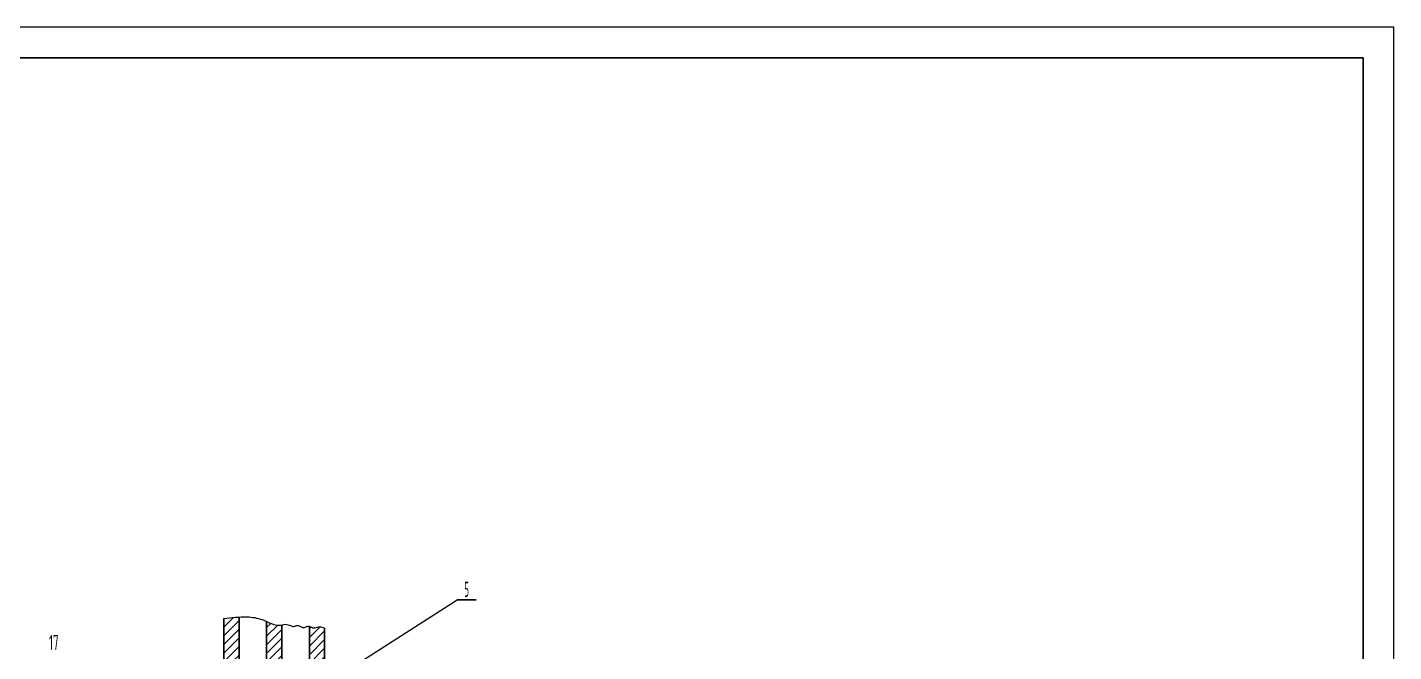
# Model space of a CAD drawing. Header units: millimetres. Extents: x 0 to 4200, y 0 to 2970.
# Drawn here: x 1964 to 4200, y 1948 to 2970 of the extents above; entities that cross this region are included whole.
import ezdxf
from ezdxf.enums import TextEntityAlignment as Align

# ---------------------------------------------------------------- set-up
doc = ezdxf.new("R2010")
doc.units = ezdxf.units.MM
doc.header["$LTSCALE"] = 100
doc.layers.get('0').update_dxf_attribs({"lineweight": 30})
for name, color, linetype, lineweight in [('01', 7, 'Continuous', 30), ('02', 1, 'Continuous', 13), ('02C', 3, 'Continuous', 13), ('11', 3, 'Continuous', 13)]:
    doc.layers.add(name, color=color, linetype=linetype, lineweight=lineweight)
doc.styles.get("Standard").update_dxf_attribs({"font": 'isocp', "width": 0.707, "bigfont": 'intecad.shx'})
pattern_1 = [(45, (-392.055, -24.336), (-7.071068, 7.071068), [])]

# ---------------------------------------------------------------- blocks, each defined once
blk = doc.blocks.new('*U19')
at = {"layer": '01'}
for points in [[(415, 292), (25, 292)], [(415, 5), (415, 292)]]:
    blk.add_lwpolyline(points, dxfattribs=at)
at = {"layer": '02'}
for points in [[(420, 297), (0, 297)], [(420, 0), (420, 297)]]:
    blk.add_lwpolyline(points, dxfattribs=at)

msp = doc.modelspace()

# ---------------------------------------------------------------- hatches: boundary and pattern name
at = {"layer": '02', "ltscale": 2.5}
h = msp.add_hatch(dxfattribs=at)
h.set_pattern_fill('_USER', color=256, scale=10, angle=45, style=0, pattern_type=0)
h.set_pattern_definition(pattern_1)
edge = h.paths.add_edge_path()
edge.add_spline(control_points=[(2310.43, 2005.13), (2302.06, 2004.55), (2293.75, 2003.34), (2285.43, 2002.5)], knot_values=[34.2405354, 34.2405354, 34.2405354, 34.2405354, 59.3686628, 59.3686628, 59.3686628, 59.3686628], degree=3, periodic=0)
edge.add_line((2285.43, 2002.5), (2285.43, 1691.96))
edge.add_line((2285.43, 1691.96), (2288.43, 1688.96))
edge.add_line((2288.43, 1688.96), (2307.43, 1688.96))
edge.add_line((2307.43, 1688.96), (2310.43, 1691.96))
edge.add_line((2310.43, 1691.96), (2310.43, 2005.13))
h.paths.add_polyline_path([(2310.43, 1590.96), (2307.43, 1593.96), (2288.43, 1593.96), (2285.43, 1590.96), (2285.43, 1565.26), (2310.43, 1565.26)])
h = msp.add_hatch(dxfattribs=at)
h.set_pattern_fill('_USER', color=256, scale=10, angle=45, style=0, pattern_type=0)
h.set_pattern_definition(pattern_1)
edge = h.paths.add_edge_path()
edge.add_spline(control_points=[(2380.43, 1991.83), (2370.72, 1990.66), (2363.15, 1994.2), (2355.43, 1997.69)], knot_values=[105.5822604, 105.5822604, 105.5822604, 105.5822604, 131.7429152, 131.7429152, 131.7429152, 131.7429152], degree=3, periodic=0)
edge.add_line((2355.43, 1997.69), (2355.43, 1691.96))
edge.add_line((2355.43, 1691.96), (2358.43, 1688.96))
edge.add_line((2358.43, 1688.96), (2377.43, 1688.96))
edge.add_line((2377.43, 1688.96), (2380.43, 1691.96))
edge.add_line((2380.43, 1691.96), (2380.43, 1991.83))
h.paths.add_polyline_path([(2380.43, 1590.96), (2377.43, 1593.96), (2358.43, 1593.96), (2355.43, 1590.96), (2355.43, 1565.26), (2380.43, 1565.26)])
h.paths.add_polyline_path([(2368.78, 1839.36), (2378.26, 1839.36), (2378.26, 1851.67), (2368.78, 1851.67)], flags=24)
h = msp.add_hatch(dxfattribs=at)
h.set_pattern_fill('_USER', color=256, scale=10, angle=45, style=0, pattern_type=0)
h.set_pattern_definition([(45, (-2067.041, 321.483), (-7.071068, 7.071068), [])])
h.paths.add_polyline_path([(2450.43, 1894.41), (2425.43, 1878.43), (2425.43, 1691.96), (2428.43, 1688.96), (2447.43, 1688.96), (2450.43, 1691.96)])
h.paths.add_polyline_path([(2450.43, 1986.73), (2447.43, 1988.16), (2444.76, 1988.92), (2442.37, 1989.14), (2440.24, 1988.97), (2438.33, 1988.56), (2436.61, 1988.04), (2432.79, 1986.86), (2429.47, 1988), (2427.54, 1988.96), (2426.45, 1989.46), (2425.43, 1989.83), (2425.43, 1878.43), (2450.43, 1894.41)])
h.paths.add_polyline_path([(2450.43, 1590.96), (2447.43, 1593.96), (2428.43, 1593.96), (2425.43, 1590.96), (2425.43, 1565.26), (2450.43, 1565.26)])

# ---------------------------------------------------------------- linework, layer by layer
at = {"ltscale": 2.5}
msp.add_line((2667.24, 2033.02), (2698.24, 2033.02), dxfattribs=at)
at = {"layer": '01', "ltscale": 2.5}
for p, q in [((2285.43, 2002.5), (2285.43, 1679.46)), ((2310.43, 2005.13), (2310.43, 1679.46)), ((2355.43, 1997.69), (2355.43, 1679.46)), ((2380.43, 1991.83), (2380.43, 1679.46)), ((2425.43, 1989.83), (2425.43, 1679.46)), ((2450.43, 1986.73), (2450.43, 1679.46))]:
    msp.add_line(p, q, dxfattribs=at)
at = {"layer": '02', "ltscale": 2.5}
msp.add_line((2373.21, 1845.05), (2667.24, 2033.02), dxfattribs=at)
msp.add_lwpolyline([(2380.43, 1991.83), (2383.6, 1992.81), (2386.36, 1993.17), (2388.75, 1993.04), (2390.84, 1992.57), (2392.67, 1991.88), (2394.29, 1991.12), (2395.77, 1990.42), (2397.15, 1989.91), (2398.47, 1989.7), (2399.76, 1989.75), (2401.01, 1989.99), (2402.22, 1990.33), (2403.4, 1990.71), (2404.55, 1991.05), (2405.68, 1991.28), (2406.78, 1991.32), (2407.86, 1991.12), (2408.94, 1990.72), (2410, 1990.2), (2411.05, 1989.6), (2412.11, 1989.01), (2413.17, 1988.48), (2414.24, 1988.08), (2415.33, 1987.88), (2416.43, 1987.92), (2417.55, 1988.16), (2418.67, 1988.53), (2419.8, 1988.96), (2420.93, 1989.4), (2422.06, 1989.77), (2423.18, 1990.01), (2424.28, 1990.05), (2425.37, 1989.85), (2426.45, 1989.46), (2427.54, 1988.96), (2428.65, 1988.41), (2429.8, 1987.89), (2431, 1987.48), (2432.26, 1987.24), (2433.61, 1987.26), (2435.04, 1987.56), (2436.61, 1988.04), (2438.33, 1988.56), (2440.24, 1988.97), (2442.37, 1989.14), (2444.76, 1988.92), (2447.43, 1988.16), (2450.43, 1986.73)], dxfattribs=at)
at = {"layer": '02C', "ltscale": 2.5}
msp.add_open_spline([(2285.43, 2002.5), (2298.07, 2003.78), (2318.93, 2007.28), (2352.02, 2001.68), (2367.68, 1990.29), (2380.43, 1991.83)], degree=3, knots=[34.2405354, 34.2405354, 34.2405354, 34.2405354, 72.3939097, 97.372737, 131.7429152, 131.7429152, 131.7429152, 131.7429152], dxfattribs=at)

# ---------------------------------------------------------------- block references
at = {"layer": '01', "xscale": 10, "yscale": 10, "zscale": 10}
msp.add_blockref('*U19', (0, 0), dxfattribs=at)

# ---------------------------------------------------------------- texts
at = {"layer": '11', "ltscale": 2.5}
for s, height, width, p, p2 in [('5', 24.75, 0.527686, (2678.88, 2038.02), (2686.6, 2038.02)), ('17', 24.749, 0.606, (1999.26, 1950.89), (2015.01, 1950.89))]:
    msp.add_text(s, height=height, dxfattribs=dict(at, width=width)).set_placement(p, p2, align=Align.FIT)

doc.saveas('drawing.dxf')
